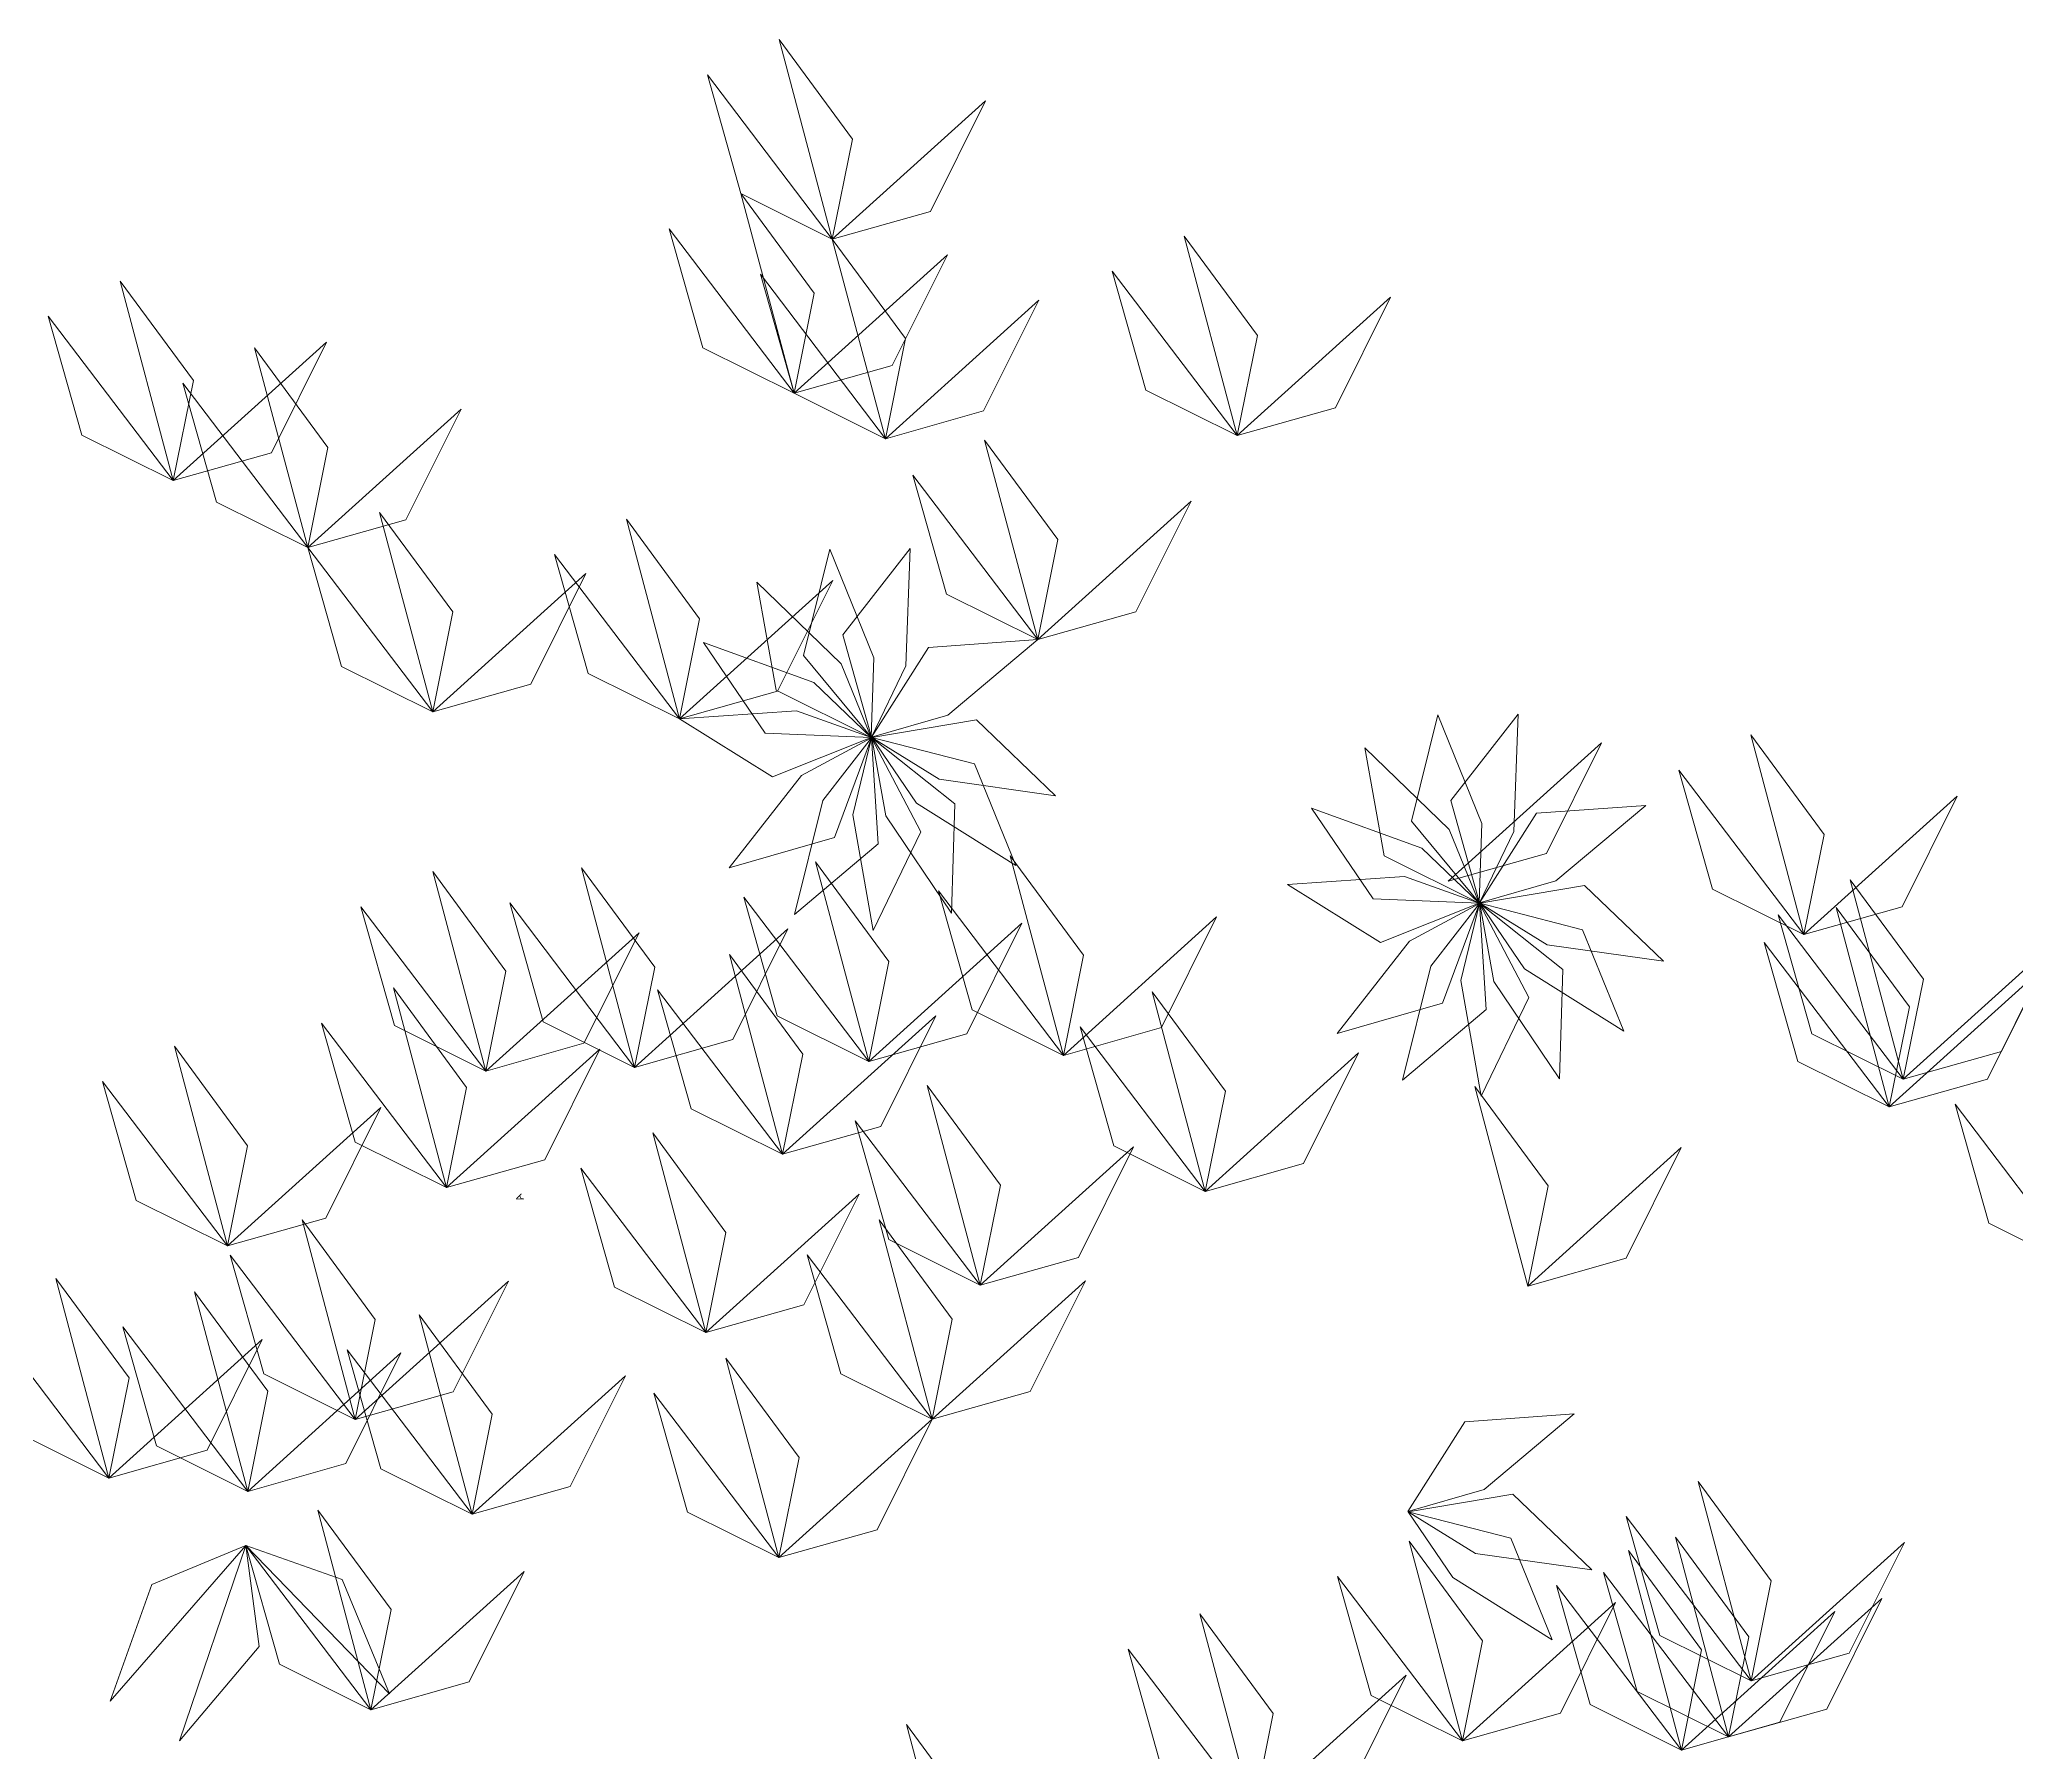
# Model space of a CAD drawing. Header units: inches. Extents: x 4350 to 28384, y -6772 to 993.
# Drawn here: x 24091 to 24148.5, y -852.9 to -803.2 of the extents above; entities that cross this region are included whole.
import ezdxf

# ---------------------------------------------------------------- set-up
doc = ezdxf.new("R2010")
doc.units = ezdxf.units.IN
doc.header["$MEASUREMENT"] = 0
doc.layers.add('ARREDAMENTO', color=2, linetype='Continuous', lineweight=18)
doc.layers.add('ARREDI_attrezzature', color=7, linetype='Continuous')
doc.styles.get("Standard").update_dxf_attribs({"font": 'arial.ttf'})

# ---------------------------------------------------------------- blocks, each defined once
blk = doc.blocks.new('chioma jacaranda')
at = {"layer": 'ARREDAMENTO', "lineweight": 0}
for points in [[(14584.628, -3343.267), (14585.213, -3340.361), (14583.086, -3337.471), (14584.628, -3343.267)], [(14584.628, -3343.267), (14581.974, -3341.946), (14580.997, -3338.493), (14584.628, -3343.267)], [(14584.628, -3343.267), (14587.481, -3342.461), (14589.08, -3339.248), (14584.628, -3343.267)], [(14583.517, -3347.743), (14584.102, -3344.836), (14581.974, -3341.946), (14583.517, -3347.743)], [(14583.517, -3347.743), (14580.863, -3346.421), (14579.886, -3342.968), (14583.517, -3347.743)], [(14586.171, -3349.064), (14586.756, -3346.157), (14584.628, -3343.267), (14586.171, -3349.064)], [(14596.392, -3348.974), (14596.977, -3346.067), (14594.85, -3343.177), (14596.392, -3348.974)], [(14583.517, -3347.743), (14586.369, -3346.936), (14587.969, -3343.723), (14583.517, -3347.743)], [(14565.482, -3350.279), (14566.067, -3347.373), (14563.939, -3344.483), (14565.482, -3350.279)], [(14586.171, -3349.064), (14583.517, -3347.743), (14582.54, -3344.289), (14586.171, -3349.064)], [(14596.392, -3348.974), (14593.738, -3347.652), (14592.761, -3344.199), (14596.392, -3348.974)], [(14586.171, -3349.064), (14589.023, -3348.257), (14590.623, -3345.044), (14586.171, -3349.064)], [(14596.392, -3348.974), (14599.245, -3348.167), (14600.844, -3344.954), (14596.392, -3348.974)], [(14565.482, -3350.279), (14562.828, -3348.958), (14561.851, -3345.505), (14565.482, -3350.279)], [(14565.482, -3350.279), (14568.334, -3349.473), (14569.934, -3346.26), (14565.482, -3350.279)], [(14569.389, -3352.225), (14569.974, -3349.318), (14567.847, -3346.428), (14569.389, -3352.225)], [(14569.389, -3352.225), (14566.736, -3350.903), (14565.759, -3347.45), (14569.389, -3352.225)], [(14569.389, -3352.225), (14572.242, -3351.418), (14573.841, -3348.205), (14569.389, -3352.225)], [(14590.596, -3354.898), (14591.181, -3351.992), (14589.053, -3349.102), (14590.596, -3354.898)], [(14590.596, -3354.898), (14587.942, -3353.577), (14586.965, -3350.124), (14590.596, -3354.898)], [(14590.596, -3354.898), (14593.448, -3354.092), (14595.048, -3350.879), (14590.596, -3354.898)], [(14573.02, -3356.999), (14573.605, -3354.092), (14571.478, -3351.202), (14573.02, -3356.999)], [(14580.186, -3357.2), (14580.771, -3354.294), (14578.644, -3351.404), (14580.186, -3357.2)], [(14573.02, -3356.999), (14570.366, -3355.678), (14569.389, -3352.225), (14573.02, -3356.999)], [(14580.186, -3357.2), (14577.532, -3355.879), (14576.555, -3352.426), (14580.186, -3357.2)], [(14584.555, -3352.268), (14585.832, -3355.428), (14585.759, -3357.733), (14583.793, -3355.357), (14584.555, -3352.268)], [(14586.885, -3352.249), (14586.766, -3355.655), (14585.762, -3357.732), (14584.933, -3354.761), (14586.885, -3352.249)], [(14573.02, -3356.999), (14575.873, -3356.192), (14577.472, -3352.979), (14573.02, -3356.999)], [(14580.186, -3357.2), (14583.039, -3356.393), (14584.638, -3353.181), (14580.186, -3357.2)], [(14582.434, -3353.233), (14584.885, -3355.601), (14585.757, -3357.736), (14582.994, -3356.365), (14582.434, -3353.233)], [(14580.888, -3354.977), (14584.091, -3356.143), (14585.756, -3357.74), (14582.674, -3357.611), (14580.888, -3354.977)], [(14590.596, -3354.898), (14587.985, -3357.089), (14585.77, -3357.733), (14587.422, -3355.128), (14590.596, -3354.898)], [(14580.186, -3357.2), (14583.586, -3356.962), (14585.756, -3357.744), (14582.889, -3358.879), (14580.186, -3357.2)], [(14591.109, -3359.429), (14587.734, -3358.954), (14585.774, -3357.739), (14588.815, -3357.224), (14591.109, -3359.429)], [(14602.219, -3357.079), (14603.495, -3360.239), (14603.423, -3362.544), (14601.457, -3360.168), (14602.219, -3357.079)], [(14604.549, -3357.06), (14604.43, -3360.466), (14603.426, -3362.543), (14602.597, -3359.572), (14604.549, -3357.06)], [(14581.63, -3361.524), (14583.729, -3358.839), (14585.762, -3357.749), (14584.687, -3360.64), (14581.63, -3361.524)], [(14583.527, -3362.879), (14584.352, -3359.572), (14585.765, -3357.749), (14585.959, -3360.828), (14583.527, -3362.879)], [(14585.81, -3363.345), (14585.219, -3359.988), (14585.769, -3357.748), (14587.198, -3360.482), (14585.81, -3363.345)], [(14588.086, -3362.842), (14586.18, -3360.016), (14585.772, -3357.746), (14588.189, -3359.662), (14588.086, -3362.842)], [(14589.96, -3361.457), (14587.07, -3359.65), (14585.773, -3357.743), (14588.761, -3358.509), (14589.96, -3361.457)], [(14602.517, -3361.916), (14605.37, -3361.109), (14606.969, -3357.897), (14602.517, -3361.916)], [(14612.853, -3363.463), (14613.438, -3360.557), (14611.311, -3357.667), (14612.853, -3363.463)], [(14600.097, -3358.044), (14602.549, -3360.412), (14603.421, -3362.547), (14600.658, -3361.176), (14600.097, -3358.044)], [(14612.853, -3363.463), (14610.199, -3362.142), (14609.222, -3358.689), (14612.853, -3363.463)], [(14612.853, -3363.463), (14615.706, -3362.657), (14617.305, -3359.444), (14612.853, -3363.463)], [(14598.552, -3359.789), (14601.755, -3360.954), (14603.42, -3362.551), (14600.338, -3362.422), (14598.552, -3359.789)], [(14608.26, -3359.71), (14605.648, -3361.9), (14603.433, -3362.544), (14605.086, -3359.939), (14608.26, -3359.71)], [(14591.339, -3366.971), (14591.924, -3364.064), (14589.797, -3361.174), (14591.339, -3366.971)], [(14574.56, -3367.427), (14575.145, -3364.521), (14573.018, -3361.631), (14574.56, -3367.427)], [(14578.885, -3367.319), (14579.47, -3364.412), (14577.343, -3361.522), (14578.885, -3367.319)], [(14585.684, -3367.148), (14586.269, -3364.241), (14584.141, -3361.351), (14585.684, -3367.148)], [(14597.85, -3362.011), (14601.25, -3361.773), (14603.42, -3362.555), (14600.552, -3363.69), (14597.85, -3362.011)], [(14615.739, -3367.666), (14616.324, -3364.759), (14614.196, -3361.869), (14615.739, -3367.666)], [(14585.684, -3367.148), (14583.03, -3365.827), (14582.053, -3362.374), (14585.684, -3367.148)], [(14591.339, -3366.971), (14588.686, -3365.649), (14587.709, -3362.196), (14591.339, -3366.971)], [(14608.773, -3364.24), (14605.398, -3363.765), (14603.437, -3362.55), (14606.479, -3362.035), (14608.773, -3364.24)], [(14574.56, -3367.427), (14571.907, -3366.106), (14570.93, -3362.653), (14574.56, -3367.427)], [(14578.885, -3367.319), (14576.232, -3365.998), (14575.255, -3362.544), (14578.885, -3367.319)], [(14591.339, -3366.971), (14594.192, -3366.164), (14595.792, -3362.951), (14591.339, -3366.971)], [(14599.294, -3366.336), (14601.393, -3363.65), (14603.425, -3362.56), (14602.351, -3365.451), (14599.294, -3366.336)], [(14601.191, -3367.69), (14602.015, -3364.383), (14603.429, -3362.56), (14603.623, -3365.639), (14601.191, -3367.69)], [(14603.474, -3368.156), (14602.883, -3364.799), (14603.433, -3362.559), (14604.862, -3365.293), (14603.474, -3368.156)], [(14605.75, -3367.653), (14603.844, -3364.827), (14603.436, -3362.557), (14605.853, -3364.473), (14605.75, -3367.653)], [(14607.624, -3366.268), (14604.734, -3364.461), (14603.437, -3362.554), (14606.425, -3363.321), (14607.624, -3366.268)], [(14615.739, -3367.666), (14613.085, -3366.344), (14612.108, -3362.891), (14615.739, -3367.666)], [(14615.333, -3368.47), (14615.918, -3365.564), (14613.79, -3362.674), (14615.333, -3368.47)], [(14574.56, -3367.427), (14577.413, -3366.621), (14579.013, -3363.408), (14574.56, -3367.427)], [(14578.885, -3367.319), (14581.738, -3366.512), (14583.337, -3363.299), (14578.885, -3367.319)], [(14585.684, -3367.148), (14588.536, -3366.341), (14590.136, -3363.128), (14585.684, -3367.148)], [(14615.739, -3367.666), (14618.591, -3366.859), (14620.191, -3363.646), (14615.739, -3367.666)], [(14583.183, -3369.84), (14583.768, -3366.933), (14581.64, -3364.043), (14583.183, -3369.84)], [(14615.333, -3368.47), (14612.679, -3367.149), (14611.702, -3363.696), (14615.333, -3368.47)], [(14615.333, -3368.47), (14618.185, -3367.663), (14619.785, -3364.451), (14615.333, -3368.47)], [(14573.419, -3370.808), (14574.004, -3367.902), (14571.877, -3365.012), (14573.419, -3370.808)], [(14583.183, -3369.84), (14580.529, -3368.519), (14579.552, -3365.066), (14583.183, -3369.84)], [(14595.461, -3370.92), (14596.046, -3368.014), (14593.918, -3365.124), (14595.461, -3370.92)], [(14583.183, -3369.84), (14586.035, -3369.033), (14587.635, -3365.82), (14583.183, -3369.84)], [(14573.419, -3370.808), (14570.765, -3369.487), (14569.788, -3366.034), (14573.419, -3370.808)], [(14595.461, -3370.92), (14592.807, -3369.599), (14591.83, -3366.146), (14595.461, -3370.92)], [(14567.059, -3372.502), (14567.643, -3369.596), (14565.516, -3366.706), (14567.059, -3372.502)], [(14573.419, -3370.808), (14576.272, -3370.001), (14577.871, -3366.789), (14573.419, -3370.808)], [(14595.461, -3370.92), (14598.313, -3370.113), (14599.913, -3366.901), (14595.461, -3370.92)], [(14567.059, -3372.502), (14564.405, -3371.181), (14563.428, -3367.728), (14567.059, -3372.502)], [(14588.924, -3373.644), (14589.509, -3370.738), (14587.381, -3367.848), (14588.924, -3373.644)], [(14588.924, -3373.644), (14589.509, -3370.738), (14587.381, -3367.848), (14588.924, -3373.644)], [(14604.835, -3373.669), (14605.42, -3370.762), (14603.293, -3367.872), (14604.835, -3373.669)], [(14567.059, -3372.502), (14569.911, -3371.695), (14571.511, -3368.483), (14567.059, -3372.502)], [(14620.876, -3373.166), (14618.222, -3371.845), (14617.245, -3368.392), (14620.876, -3373.166)], [(14580.951, -3375.021), (14581.536, -3372.115), (14579.409, -3369.225), (14580.951, -3375.021)], [(14588.924, -3373.644), (14586.27, -3372.323), (14585.293, -3368.87), (14588.924, -3373.644)], [(14588.924, -3373.644), (14586.27, -3372.323), (14585.293, -3368.87), (14588.924, -3373.644)], [(14588.924, -3373.644), (14591.776, -3372.837), (14593.376, -3369.625), (14588.924, -3373.644)], [(14588.924, -3373.644), (14591.776, -3372.837), (14593.376, -3369.625), (14588.924, -3373.644)], [(14604.835, -3373.669), (14607.688, -3372.862), (14609.287, -3369.649), (14604.835, -3373.669)], [(14580.951, -3375.021), (14578.298, -3373.7), (14577.321, -3370.247), (14580.951, -3375.021)], [(14580.951, -3375.021), (14583.804, -3374.214), (14585.403, -3371.002), (14580.951, -3375.021)], [(14570.765, -3377.545), (14571.35, -3374.639), (14569.223, -3371.749), (14570.765, -3377.545)], [(14587.527, -3377.539), (14588.112, -3374.633), (14585.985, -3371.743), (14587.527, -3377.539)], [(14570.765, -3377.545), (14568.112, -3376.224), (14567.135, -3372.771), (14570.765, -3377.545)], [(14587.527, -3377.539), (14584.873, -3376.218), (14583.896, -3372.765), (14587.527, -3377.539)], [(14563.614, -3379.245), (14564.199, -3376.339), (14562.072, -3373.449), (14563.614, -3379.245)], [(14567.645, -3379.633), (14568.229, -3376.727), (14566.102, -3373.837), (14567.645, -3379.633)], [(14570.765, -3377.545), (14573.618, -3376.738), (14575.218, -3373.526), (14570.765, -3377.545)], [(14587.527, -3377.539), (14590.38, -3376.732), (14591.979, -3373.52), (14587.527, -3377.539)], [(14563.614, -3379.245), (14560.961, -3377.924), (14559.984, -3374.471), (14563.614, -3379.245)], [(14574.164, -3380.298), (14574.749, -3377.392), (14572.622, -3374.502), (14574.164, -3380.298)], [(14567.645, -3379.633), (14564.991, -3378.312), (14564.014, -3374.859), (14567.645, -3379.633)], [(14563.614, -3379.245), (14566.467, -3378.438), (14568.066, -3375.226), (14563.614, -3379.245)], [(14567.645, -3379.633), (14570.497, -3378.827), (14572.097, -3375.614), (14567.645, -3379.633)], [(14574.164, -3380.298), (14571.51, -3378.977), (14570.533, -3375.524), (14574.164, -3380.298)], [(14574.164, -3380.298), (14577.017, -3379.491), (14578.616, -3376.279), (14574.164, -3380.298)], [(14583.075, -3381.558), (14583.66, -3378.652), (14581.533, -3375.762), (14583.075, -3381.558)], [(14583.075, -3381.558), (14580.421, -3380.237), (14579.444, -3376.784), (14583.075, -3381.558)], [(14606.177, -3377.384), (14603.565, -3379.575), (14601.35, -3380.218), (14603.003, -3377.614), (14606.177, -3377.384)], [(14583.075, -3381.558), (14585.928, -3380.751), (14587.527, -3377.539), (14583.075, -3381.558)], [(14606.69, -3381.915), (14603.315, -3381.44), (14601.354, -3380.225), (14604.396, -3379.71), (14606.69, -3381.915)], [(14611.32, -3385.138), (14611.905, -3382.232), (14609.777, -3379.342), (14611.32, -3385.138)], [(14571.223, -3385.974), (14571.808, -3383.068), (14569.681, -3380.178), (14571.223, -3385.974)], [(14605.541, -3383.942), (14602.651, -3382.136), (14601.354, -3380.228), (14604.342, -3380.995), (14605.541, -3383.942)], [(14611.32, -3385.138), (14608.666, -3383.817), (14607.689, -3380.364), (14611.32, -3385.138)], [(14567.592, -3381.2), (14564.856, -3382.341), (14563.651, -3385.721), (14567.592, -3381.2)], [(14567.592, -3381.2), (14567.982, -3384.139), (14565.666, -3386.881), (14567.592, -3381.2)], [(14571.223, -3385.974), (14568.569, -3384.653), (14567.592, -3381.2), (14571.223, -3385.974)], [(14567.592, -3381.2), (14570.385, -3382.196), (14571.766, -3385.508), (14567.592, -3381.2)], [(14571.223, -3385.974), (14568.569, -3384.653), (14567.592, -3381.2), (14571.223, -3385.974)], [(14602.931, -3386.879), (14603.516, -3383.973), (14601.389, -3381.083), (14602.931, -3386.879)], [(14609.297, -3387.146), (14609.882, -3384.239), (14607.755, -3381.349), (14609.297, -3387.146)], [(14610.664, -3386.761), (14611.249, -3383.855), (14609.121, -3380.965), (14610.664, -3386.761)], [(14611.32, -3385.138), (14614.172, -3384.332), (14615.772, -3381.119), (14611.32, -3385.138)], [(14571.223, -3385.974), (14574.076, -3385.168), (14575.675, -3381.955), (14571.223, -3385.974)], [(14610.664, -3386.761), (14608.01, -3385.44), (14607.033, -3381.987), (14610.664, -3386.761)], [(14602.931, -3386.879), (14600.277, -3385.558), (14599.3, -3382.105), (14602.931, -3386.879)], [(14609.297, -3387.146), (14606.643, -3385.824), (14605.666, -3382.371), (14609.297, -3387.146)], [(14602.931, -3386.879), (14605.784, -3386.073), (14607.383, -3382.86), (14602.931, -3386.879)], [(14609.297, -3387.146), (14612.15, -3386.339), (14613.749, -3383.126), (14609.297, -3387.146)], [(14610.664, -3386.761), (14613.516, -3385.954), (14615.116, -3382.742), (14610.664, -3386.761)], [(14596.849, -3388.987), (14597.434, -3386.081), (14595.306, -3383.191), (14596.849, -3388.987)], [(14596.849, -3388.987), (14594.195, -3387.666), (14593.218, -3384.213), (14596.849, -3388.987)], [(14596.849, -3388.987), (14599.701, -3388.18), (14601.301, -3384.968), (14596.849, -3388.987)], [(14588.321, -3392.197), (14588.906, -3389.29), (14586.779, -3386.4), (14588.321, -3392.197)]]:
    blk.add_lwpolyline(points, dxfattribs=at)

msp = doc.modelspace()

# ---------------------------------------------------------------- block references
msp.add_blockref('chioma jacaranda', (9529.428, 2534.277))

# ---------------------------------------------------------------- texts
at = {"layer": 'ARREDI_attrezzature', "insert": (24104.913, -836.952), "char_height": 0.2, "attachment_point": 1, "rotation": 114}
msp.add_mtext_dynamic_manual_height_columns('A', width=127.80335, gutter_width=1, heights=[0], dxfattribs=at)

doc.saveas('drawing.dxf')
